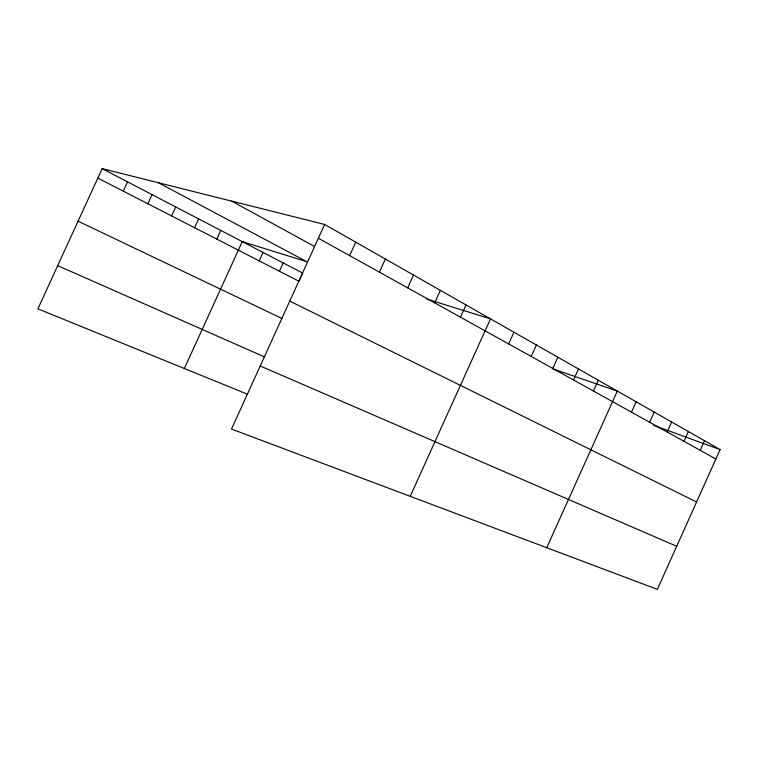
<?xml version="1.0" encoding="UTF-8"?>
<svg xmlns="http://www.w3.org/2000/svg" width="758" height="758" viewBox="0 0 758 758"><rect width="100%" height="100%" fill="white"/><g stroke="black" fill="none" stroke-linecap="round" stroke-linejoin="round"><path stroke-width="1.14" d="M631.48 412.153L636.142 401.787M649.663 422.253L654.239 412.096M667.163 431.975L671.645 422.007M684.01 441.327L688.397 431.539M700.231 450.337L704.542 440.73M720.1 449.589L657.357 589.364L231.503 429.056L324.642 224.453L720.1 449.589L653.709 425.361M508.646 343.933L513.943 332.222M531.197 356.459L536.38 344.994M552.809 368.454L557.879 357.236M573.541 379.966L578.496 368.975M593.438 391.024L598.289 380.241M546.736 547.721L617.315 391.071L552.478 368.776M379.37 272.131L385.329 258.999M407.69 287.86L413.508 275.04M434.694 302.859L440.37 290.333M460.466 317.166L466.009 304.934M410.211 496.329L490.511 318.881L426.877 299.078M184.365 368.502L242.247 241.613L306.999 261.766L158.375 182.735M259.189 260.866L263.035 252.433M279.399 271.231L283.179 262.931M349.627 255.607L355.748 242.162M123.279 191.149L127.543 181.854M147.857 203.76L152.045 194.617M171.621 215.945L175.733 206.953M194.598 227.732L198.634 218.882M216.826 239.13L220.796 230.432M324.642 224.453L102.169 168.636L37.9 308.838L247.553 394.245M260.212 365.981L676.686 546.3M57.703 265.641L264.542 356.933M78.083 221.194L282.033 318.521M289.745 301.106L696.583 501.985M97.839 178.092L298.984 281.275L302.707 273.107L102.169 168.636M231.692 201.126L314.437 246.407M318.36 238.249L715.865 459.016"/></g></svg>
